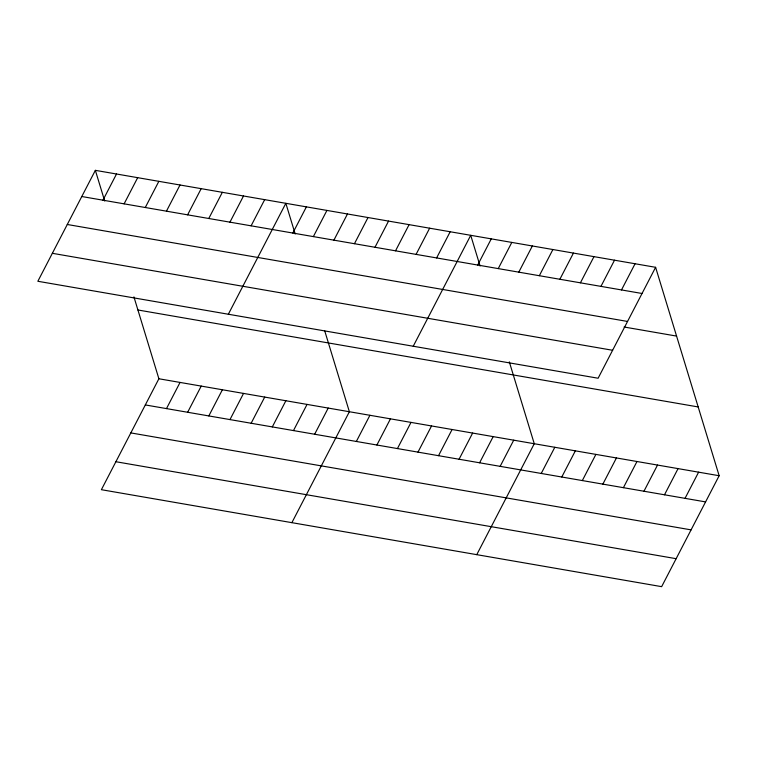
<?xml version="1.0" encoding="UTF-8"?>
<svg xmlns="http://www.w3.org/2000/svg" width="757" height="757" viewBox="0 0 757 757"><rect width="100%" height="100%" fill="white"/><g stroke="black" fill="none" stroke-linecap="round" stroke-linejoin="round"><path stroke-width="1.14" d="M95.354 170.344L37.85 281.273L598.115 378.235L655.609 267.306L95.354 170.344L104.703 201.031M102.952 200.189L116.512 174.006M124.11 203.851L137.679 177.668M145.278 207.513L158.847 181.339M166.445 211.175L180.015 185.001M187.613 214.837L201.173 188.663M208.771 218.499L222.34 192.325M229.939 222.161L243.508 195.987M133.932 296.905L158.885 378.765L101.391 489.694L661.646 586.656L719.15 475.727L655.609 267.306M251.106 225.823L264.676 199.649M166.483 408.6L180.052 382.427M228.34 314.24L285.843 203.311L295.192 233.998M187.651 412.262L201.22 386.089M292.817 233.042L306.386 206.869M208.818 415.924L222.388 389.751M313.36 236.6L326.929 210.427M229.986 419.586L243.546 393.413M333.903 240.158L347.472 213.976M251.144 423.248L264.713 397.075M354.446 243.707L368.006 217.533M272.312 426.92L285.881 400.737M374.989 247.265L388.549 221.091M293.479 430.582L307.049 404.408M395.533 250.822L409.092 224.649M314.647 434.244L328.207 408.07M416.076 254.38L429.635 228.198M291.88 522.661L349.374 411.732L324.753 330.96M436.619 257.929L450.178 231.756M356.348 441.463L369.918 415.281M413.227 346.242L470.722 235.313L480.08 266M376.891 445.012L390.461 418.839M477.705 265.045L491.265 238.871M397.434 448.57L411.004 422.397M498.248 268.593L511.808 242.42M417.978 452.128L431.547 425.954M518.791 272.151L532.351 245.978M438.521 455.686L452.09 429.503M539.334 275.709L552.894 249.536M459.064 459.234L472.633 433.061M559.868 279.267L573.437 253.084M479.607 462.792L493.176 436.619M580.411 282.815L593.98 256.642M500.15 466.35L513.719 440.177M600.954 286.373L614.523 260.2M476.768 554.654L534.262 443.725L509.31 361.865M621.497 289.931L635.066 263.758M541.236 473.456L554.805 447.283M561.779 477.014L575.348 450.841M582.322 480.572L595.891 454.399M602.865 484.12L616.435 457.947M623.408 487.678L636.978 461.505M643.952 491.236L657.521 465.063M664.495 494.794L678.064 468.611M685.038 498.343L698.607 472.169M81.784 196.517L642.04 293.489M67.288 224.488L627.544 321.451M624.08 327.005L676.578 336.089M52.347 253.302L612.612 350.273M137.916 309.982L698.181 406.944M158.885 378.765L719.15 475.727M145.316 404.938L705.581 501.9M130.819 432.909L691.084 529.872M115.887 461.723L676.152 558.685"/></g></svg>
